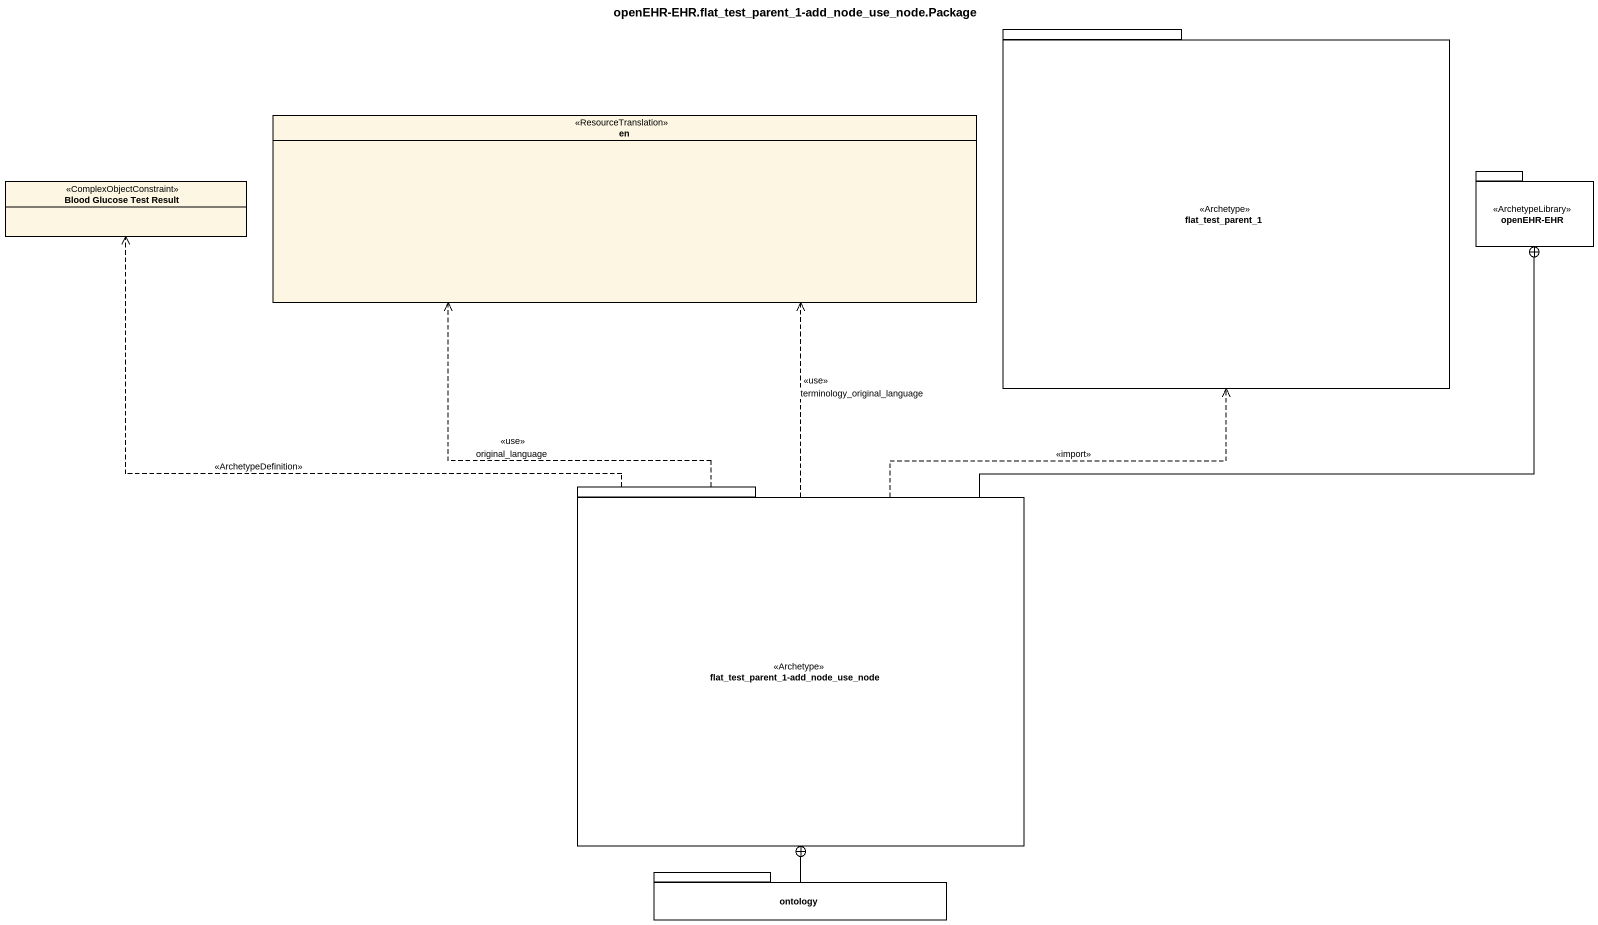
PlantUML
@startuml
title openEHR-EHR.flat_test_parent_1-add_node_use_node.Package
hide circle
hide empty members
package flat_test_parent_1 <<Archetype>> {
}
enum en <<ResourceTranslation>>
class "Blood Glucose Test Result" as Blood_Glucose_Test_Result <<ComplexObjectConstraint>>
package "openEHR-EHR" as openEHR_EHR <<ArchetypeLibrary>> {
}
package "flat_test_parent_1-add_node_use_node" as flat_test_parent_1_add_node <<Archetype>> {
}
package ontology {
}
flat_test_parent_1_add_node .up.> flat_test_parent_1 : <<import>>
flat_test_parent_1_add_node .up.> en : <<use>>\noriginal_language
flat_test_parent_1_add_node .up.> en : <<use>>\nterminology_original_language
flat_test_parent_1_add_node .up.> Blood_Glucose_Test_Result : <<ArchetypeDefinition>>
flat_test_parent_1_add_node -up-+ openEHR_EHR
ontology -up-+ flat_test_parent_1_add_node
@enduml
